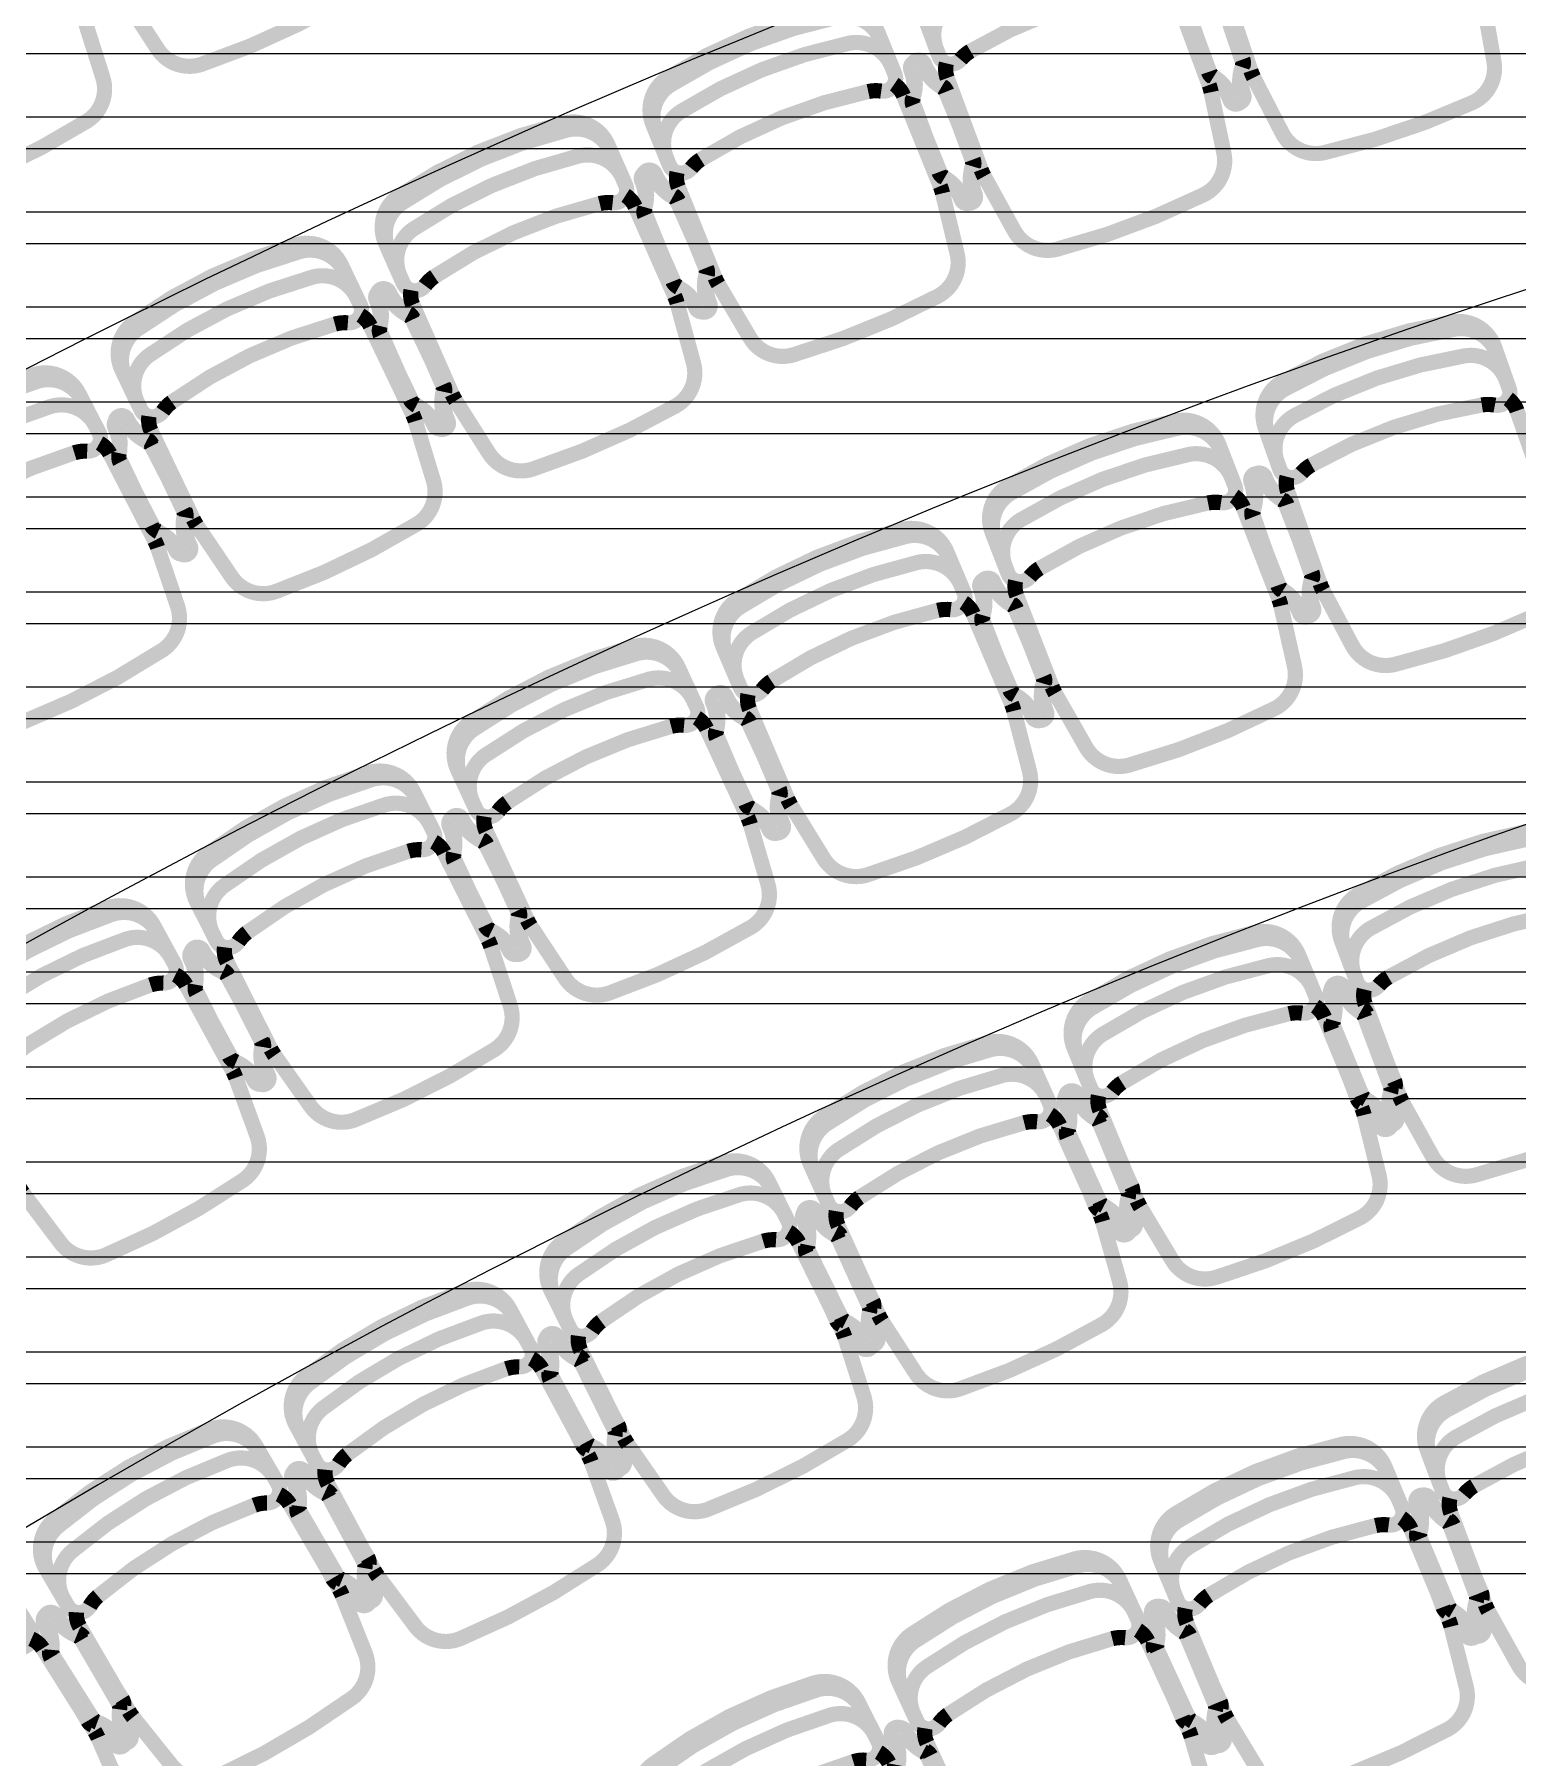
# Model space of a CAD drawing. Header units: metres. Extents: x -331 to 2982, y 362 to 2539.
# Drawn here: x 837.977 to 840.905, y 982.94 to 986.341 of the extents above; entities that cross this region are included whole.
import ezdxf

# ---------------------------------------------------------------- set-up
doc = ezdxf.new("R2010")
doc.units = ezdxf.units.M
doc.layers.add('Pis', color=251, linetype='Continuous')
doc.layers.add('Renato', color=7, linetype='Continuous')

msp = doc.modelspace()

# ---------------------------------------------------------------- hatches: boundary and pattern name
at = {"layer": 'Renato'}
h = msp.add_hatch(dxfattribs=at)
h.set_pattern_fill('ANSI32', color=256, scale=0.5, angle=135)
h.set_pattern_definition([(180, (839.86678, 988.55278), (-1e-17, -0.1875), []), (180, (839.80428, 988.61528), (-1e-17, -0.1875), [])])
h.paths.add_polyline_path([(840.7153, 988.5528), (836.5653, 988.5528), (836.5653, 983.2157), (840.7153, 983.2157)])
h = msp.add_hatch(dxfattribs=at)
h.set_pattern_fill('ANSI32', color=256, scale=0.5, angle=135)
h.set_pattern_definition([(180, (846.11678, 988.55278), (-1e-17, -0.1875), []), (180, (846.05428, 988.61528), (-1e-17, -0.1875), [])])
h.paths.add_polyline_path([(846.1168, 988.5528), (840.7153, 988.5528), (840.7153, 983.1981), (846.1168, 983.1981)])

# ---------------------------------------------------------------- linework, layer by layer
at = {"layer": 'Pis', "const_width": 0.03}
for points in [[(838.063, 986.6321, 0.149389), (838.0668, 986.6032), (838.1466, 986.4279, 0.03724), (838.1537, 986.4149), (838.2205, 986.3121, 0.342214), (838.3073, 986.2818, 0.051556), (838.5881, 986.4096, 0.342214), (838.6222, 986.495), (838.5886, 986.6128, 0.03724), (838.5834, 986.6268), (838.5037, 986.802, 0.149389), (838.4843, 986.8239)], [(840.3165, 986.4809, 0.149389), (840.3174, 986.4517), (840.3789, 986.2692, 0.03724), (840.3846, 986.2555), (840.4406, 986.1465, 0.342214), (840.5238, 986.1075, 0.051556), (840.8162, 986.2061, 0.342214), (840.8589, 986.2874), (840.8374, 986.4081, 0.03724), (840.8337, 986.4225), (840.7722, 986.605, 0.149389), (840.7552, 986.6287)], [(837.5495, 986.3768, 0.149389), (837.5541, 986.3479), (837.6388, 986.175, 0.03724), (837.6464, 986.1622), (837.716, 986.0614, 0.342214), (837.8036, 986.0336, 0.051556), (838.0807, 986.1694, 0.342214), (838.1124, 986.2557), (838.0754, 986.3725, 0.03724), (838.0698, 986.3863), (837.9851, 986.5592, 0.149389), (837.9651, 986.5805)], [(839.7576, 986.3136, -0.36261), (839.7897, 986.4042, -0.08991), (840.1242, 986.5283, -0.36261), (840.2076, 986.4805)], [(839.7778, 986.2838, 0.149389), (839.7795, 986.2546), (839.8464, 986.0741, 0.03724), (839.8526, 986.0606), (839.9118, 985.9533, 0.342214), (839.9962, 985.9169, 0.051556), (840.2855, 986.0242, 0.342214), (840.3257, 986.1068), (840.3006, 986.2268, 0.03724), (840.2965, 986.2411), (840.2295, 986.4216, 0.149389), (840.2118, 986.4448)], [(839.2039, 986.1495, -0.36261), (839.2332, 986.2411, -0.08991), (839.5638, 986.3752, -0.36261), (839.6486, 986.33)], [(839.2249, 986.0976, -0.36261), (839.2543, 986.1891, -0.08991), (839.5849, 986.3233, -0.36261), (839.6697, 986.2781)], [(839.246, 986.0684, 0.149389), (839.2486, 986.0393), (839.321, 985.8609, 0.03724), (839.3276, 985.8476), (839.39, 985.7421, 0.342214), (839.4754, 985.7083, 0.051556), (839.7613, 985.8243, 0.342214), (839.799, 985.9081), (839.7703, 986.0272, 0.03724), (839.7657, 986.0414), (839.6933, 986.2198, 0.149389), (839.6749, 986.2425)], [(838.6763, 985.9157, -0.36261), (838.7029, 986.0081, -0.08991), (839.0293, 986.1522, -0.36261), (839.1155, 986.1095)], [(838.699, 985.8644, -0.36261), (838.7255, 985.9568, -0.08991), (839.0519, 986.1009, -0.36261), (839.1381, 986.0583)], [(838.7209, 985.8359, 0.149389), (838.7244, 985.8069), (838.8021, 985.6308, 0.03724), (838.8091, 985.6176), (838.8747, 985.5141, 0.342214), (838.9611, 985.4829, 0.051556), (839.2434, 985.6075, 0.342214), (839.2785, 985.6924), (839.2462, 985.8106, 0.03724), (839.2412, 985.8246), (839.1635, 986.0007, 0.149389), (839.1444, 986.0229)], [(838.1565, 985.6653, -0.36261), (838.1803, 985.7585, -0.08991), (838.5021, 985.9124, -0.36261), (838.5895, 985.8724)], [(838.1806, 985.6148, -0.36261), (838.2044, 985.7079, -0.08991), (838.5263, 985.8618, -0.36261), (838.6137, 985.8218)], [(838.2034, 985.587, 0.149389), (838.2078, 985.5581), (838.2908, 985.3843, 0.03724), (838.2982, 985.3714), (838.3669, 985.2699, 0.342214), (838.4542, 985.2413, 0.051556), (838.7326, 985.3744, 0.342214), (838.7651, 985.4603), (838.7293, 985.5775, 0.03724), (838.7239, 985.5914), (838.6408, 985.7651, 0.149389), (838.6211, 985.7866)], [(840.4121, 985.5507, -0.36261), (840.4458, 985.6408, -0.08991), (840.7823, 985.7593, -0.36261), (840.8649, 985.7101)], [(840.4307, 985.4979, -0.36261), (840.4644, 985.588, -0.08991), (840.8009, 985.7064, -0.36261), (840.8835, 985.6572)], [(837.6453, 985.3988, -0.36261), (837.6662, 985.4927, -0.08991), (837.9833, 985.6562, -0.36261), (838.0719, 985.6188)], [(837.671, 985.349, -0.36261), (837.6919, 985.4429, -0.08991), (838.009, 985.6064, -0.36261), (838.0976, 985.569)], [(840.4504, 985.4678, 0.149389), (840.4516, 985.4386), (840.5155, 985.257, 0.03724), (840.5215, 985.2433), (840.5789, 985.135, 0.342214), (840.6626, 985.0972, 0.051556), (840.9537, 985.1997, 0.342214), (840.9953, 985.2816), (840.9722, 985.4019, 0.03724), (840.9683, 985.4163), (840.9044, 985.5979, 0.149389), (840.8871, 985.6215)], [(839.8736, 985.3439, -0.36261), (839.9044, 985.435, -0.08991), (840.2369, 985.5641, -0.36261), (840.3211, 985.5176)], [(837.6946, 985.3219, 0.149389), (837.6998, 985.2931), (837.7881, 985.122, 0.03724), (837.7958, 985.1093), (837.8675, 985.01, 0.342214), (837.9557, 984.984, 0.051556), (838.2299, 985.1254, 0.342214), (838.2599, 985.2123), (838.2205, 985.3283, 0.03724), (838.2147, 985.342), (838.1264, 985.5131, 0.149389), (838.106, 985.5341)], [(839.8939, 985.2916, -0.36261), (839.9246, 985.3827, -0.08991), (840.2572, 985.5119, -0.36261), (840.3414, 985.4654)], [(839.9145, 985.2622, 0.149389), (839.9167, 985.233), (839.9864, 985.0535, 0.03724), (839.9928, 985.0401), (840.0536, 984.9337, 0.342214), (840.1385, 984.8986, 0.051556), (840.4261, 985.0103, 0.342214), (840.4651, 985.0935), (840.4382, 985.2131, 0.03724), (840.4338, 985.2273), (840.3641, 985.4068, 0.149389), (840.346, 985.4297)], [(839.3426, 985.1184, -0.36261), (839.3704, 985.2105, -0.08991), (839.6987, 985.3502, -0.36261), (839.7843, 985.3064)], [(839.3646, 985.0669, -0.36261), (839.3924, 985.1589, -0.08991), (839.7206, 985.2986, -0.36261), (839.8062, 985.2548)], [(839.3861, 985.0381, 0.149389), (839.3892, 985.009), (839.4646, 984.8319, 0.03724), (839.4714, 984.8186), (839.5356, 984.7142, 0.342214), (839.6216, 984.6819, 0.051556), (839.9055, 984.8027, 0.342214), (839.9418, 984.8871), (839.911, 985.0057, 0.03724), (839.9063, 985.0198), (839.8309, 985.197, 0.149389), (839.8121, 985.2194)], [(838.8191, 984.8761, -0.36261), (838.844, 984.969, -0.08991), (839.1676, 985.1191, -0.36261), (839.2546, 985.0781)], [(838.8427, 984.8253, -0.36261), (838.8676, 984.9181, -0.08991), (839.1912, 985.0683, -0.36261), (839.2781, 985.0272)], [(838.8652, 984.7972, 0.149389), (838.8692, 984.7682), (838.9502, 984.5936, 0.03724), (838.9574, 984.5806), (839.0249, 984.4783, 0.342214), (839.1119, 984.4486, 0.051556), (839.3918, 984.5785, 0.342214), (839.4254, 984.664), (839.3909, 984.7816, 0.03724), (839.3856, 984.7955), (839.3046, 984.9702, 0.149389), (839.2851, 984.992)], [(838.3041, 984.6165, -0.36261), (838.326, 984.7101, -0.08991), (838.6446, 984.8705, -0.36261), (838.7329, 984.8323)], [(838.3293, 984.5664, -0.36261), (838.3512, 984.66, -0.08991), (838.6698, 984.8204, -0.36261), (838.758, 984.7822)], [(838.3526, 984.539, 0.149389), (838.3576, 984.5102), (838.4441, 984.3383, 0.03724), (838.4518, 984.3255), (838.5225, 984.2254, 0.342214), (838.6104, 984.1986, 0.051556), (838.886, 984.3373, 0.342214), (838.9168, 984.4239), (838.8786, 984.5403, 0.03724), (838.8729, 984.554), (838.7863, 984.726, 0.149389), (838.7661, 984.7472)], [(840.5631, 984.538, -0.36261), (840.595, 984.6287, -0.08991), (840.9292, 984.7536, -0.36261), (841.0128, 984.7061)], [(840.5828, 984.4855, -0.36261), (840.6146, 984.5762, -0.08991), (840.9488, 984.7011, -0.36261), (841.0324, 984.6536)], [(837.7983, 984.3394, -0.36261), (837.8172, 984.4336, -0.08991), (838.1306, 984.6041, -0.36261), (838.22, 984.5688)], [(840.603, 984.4558, 0.149389), (840.6048, 984.4266), (840.6722, 984.2463, 0.03724), (840.6784, 984.2328), (840.7379, 984.1256, 0.342214), (840.8223, 984.0894, 0.051556), (841.1113, 984.1974, 0.342214), (841.1514, 984.2801), (841.126, 984.4, 0.03724), (841.1218, 984.4143), (841.0544, 984.5947, 0.149389), (841.0366, 984.6179)], [(837.8251, 984.2902, -0.36261), (837.844, 984.3844, -0.08991), (838.1574, 984.5549, -0.36261), (838.2467, 984.5195)], [(840.0354, 984.327, -0.36261), (840.0642, 984.4187, -0.08991), (840.394, 984.5548, -0.36261), (840.4791, 984.5101)], [(837.8493, 984.2635, 0.149389), (837.8552, 984.2349), (837.9472, 984.0658, 0.03724), (837.9552, 984.0533), (838.0291, 983.9555, 0.342214), (838.1178, 983.9315, 0.051556), (838.3888, 984.0789, 0.342214), (838.4169, 984.1665), (838.3749, 984.2816, 0.03724), (838.3688, 984.2952), (838.2768, 984.4643, 0.149389), (838.2559, 984.4848)], [(840.0568, 984.2752, -0.36261), (840.0856, 984.3669, -0.08991), (840.4153, 984.5031, -0.36261), (840.5005, 984.4584)], [(840.078, 984.2461, 0.149389), (840.0808, 984.217), (840.1543, 984.0391, 0.03724), (840.161, 984.0258), (840.224, 983.9207, 0.342214), (840.3097, 983.8874, 0.051556), (840.5948, 984.0051, 0.342214), (840.632, 984.0892), (840.6026, 984.2081, 0.03724), (840.5979, 984.2223), (840.5245, 984.4002, 0.149389), (840.5059, 984.4228)], [(839.5153, 984.0974, -0.36261), (839.5409, 984.19, -0.08991), (839.8659, 984.3373, -0.36261), (839.9525, 984.2955)], [(839.5384, 984.0464, -0.36261), (839.5641, 984.139, -0.08991), (839.889, 984.2863, -0.36261), (839.9756, 984.2445)], [(839.5606, 984.0181, 0.149389), (839.5644, 983.9891), (839.6438, 983.8137, 0.03724), (839.651, 983.8007), (839.7176, 983.6978, 0.342214), (839.8043, 983.6674, 0.051556), (840.0853, 983.7947, 0.342214), (840.1196, 983.88), (840.0862, 983.9979, 0.03724), (840.081, 984.0119), (840.0016, 984.1872, 0.149389), (839.9822, 984.2092)], [(839.0034, 983.8496, -0.36261), (839.0259, 983.9431, -0.08991), (839.3457, 984.1013, -0.36261), (839.4336, 984.0625)], [(839.0282, 983.7994, -0.36261), (839.0507, 983.8929, -0.08991), (839.3705, 984.0511, -0.36261), (839.4585, 984.0123)], [(839.0514, 983.7719, 0.149389), (839.0561, 983.743), (839.1415, 983.5705, 0.03724), (839.1491, 983.5577), (839.2191, 983.4571, 0.342214), (839.3068, 983.4297, 0.051556), (839.5834, 983.5665, 0.342214), (839.6148, 983.6528), (839.5773, 983.7695, 0.03724), (839.5717, 983.7833), (839.4864, 983.9559, 0.149389), (839.4663, 983.9772)], [(838.5004, 983.5839, -0.36261), (838.5198, 983.6781, -0.08991), (838.834, 983.8471, -0.36261), (838.9232, 983.8113)], [(838.527, 983.5346, -0.36261), (838.5463, 983.6288, -0.08991), (838.8605, 983.7977, -0.36261), (838.9497, 983.7619)], [(840.7319, 983.5337, -0.36261), (840.7636, 983.6245, -0.08991), (841.0976, 983.75, -0.36261), (841.1812, 983.7026)], [(838.5511, 983.5079, 0.149389), (838.5568, 983.4792), (838.648, 983.3096, 0.03724), (838.656, 983.2971), (838.7294, 983.1989, 0.342214), (838.818, 983.1745, 0.051556), (839.0897, 983.3206, 0.342214), (839.1181, 983.408), (839.0768, 983.5234, 0.03724), (839.0707, 983.5369), (838.9795, 983.7065, 0.149389), (838.9588, 983.7271)], [(840.7516, 983.4813, -0.36261), (840.7833, 983.572, -0.08991), (841.1173, 983.6975, -0.36261), (841.2009, 983.6501)], [(840.7719, 983.4516, 0.149389), (840.7738, 983.4224), (840.8415, 983.2422, 0.03724), (840.8477, 983.2287), (840.9074, 983.1216, 0.342214), (840.9919, 983.0856, 0.051556), (841.2807, 983.1941, 0.342214), (841.3206, 983.2769), (841.295, 983.3967, 0.03724), (841.2908, 983.411), (841.2231, 983.5913, 0.149389), (841.2052, 983.6144)], [(838.0071, 983.3007, -0.36261), (838.0232, 983.3954, -0.08991), (838.3315, 983.575, -0.36261), (838.4219, 983.5422)], [(840.2065, 983.3148, -0.36261), (840.235, 983.4067, -0.08991), (840.5642, 983.5442, -0.36261), (840.6495, 983.4998)], [(838.0353, 983.2522, -0.36261), (838.0514, 983.347, -0.08991), (838.3597, 983.5266, -0.36261), (838.4501, 983.4938)], [(840.2281, 983.2631, -0.36261), (840.2565, 983.355, -0.08991), (840.5857, 983.4925, -0.36261), (840.671, 983.4481)], [(838.0602, 983.2264, 0.149389), (838.0669, 983.1979), (838.1638, 983.0315, 0.03724), (838.1722, 983.0193), (838.2489, 982.9237, 0.342214), (838.3383, 982.9023, 0.051556), (838.6049, 983.0575, 0.342214), (838.6304, 983.1458), (838.5851, 983.2597, 0.03724), (838.5786, 983.2731), (838.4817, 983.4394, 0.149389), (838.4603, 983.4593)], [(840.2495, 983.2342, 0.149389), (840.2524, 983.2051), (840.3266, 983.0274, 0.03724), (840.3333, 983.0142), (840.3968, 982.9094, 0.342214), (840.4826, 982.8764, 0.051556), (840.7673, 982.9953, 0.342214), (840.8041, 983.0795), (840.7742, 983.1983, 0.03724), (840.7695, 983.2124), (840.6953, 983.3901, 0.149389), (840.6766, 983.4126)], [(839.6898, 983.0764, -0.36261), (839.7149, 983.1692, -0.08991), (840.0389, 983.3185, -0.36261), (840.1257, 983.2773)], [(839.7132, 983.0255, -0.36261), (839.7383, 983.1184, -0.08991), (840.0623, 983.2677, -0.36261), (840.1492, 983.2264)], [(837.5796, 982.9277, 0.149389), (837.5872, 982.8995), (837.6897, 982.7365, 0.03724), (837.6985, 982.7245), (837.7784, 982.6316, 0.342214), (837.8685, 982.6132, 0.051556), (838.1297, 982.7774, 0.342214), (838.1521, 982.8665), (838.103, 982.9788, 0.03724), (838.0961, 982.992), (837.9936, 983.155, 0.149389), (837.9715, 983.1741)], [(839.7356, 982.9974, 0.149389), (839.7395, 982.9684), (839.8201, 982.7936, 0.03724), (839.8273, 982.7805), (839.8946, 982.6781, 0.342214), (839.9815, 982.6482, 0.051556), (840.2617, 982.7774, 0.342214), (840.2955, 982.8628), (840.2613, 982.9805, 0.03724), (840.2561, 982.9944), (840.1755, 983.1693, 0.149389), (840.156, 983.1911)], [(839.1824, 982.8188, -0.36261), (839.2041, 982.9125, -0.08991), (839.5225, 983.0734, -0.36261), (839.6108, 983.0353)], [(839.2077, 982.7688, -0.36261), (839.2294, 982.8625, -0.08991), (839.5478, 983.0234, -0.36261), (839.6361, 982.9853)], [(839.231, 982.7415, 0.149389), (839.236, 982.7127), (839.3229, 982.5409, 0.03724), (839.3306, 982.5281), (839.4014, 982.4282, 0.342214), (839.4894, 982.4015, 0.051556), (839.7647, 982.5406, 0.342214), (839.7954, 982.6273), (839.757, 982.7436, 0.03724), (839.7513, 982.7574), (839.6644, 982.9292, 0.149389), (839.6442, 982.9503)]]:
    msp.add_lwpolyline(points, format="xyb", dxfattribs=at)
for points in [[(840.1599, 986.432, 0.08991), (839.8254, 986.3079, 0.086278), (839.8059, 986.2912, -0.57735), (839.7632, 986.2985), (839.7329, 986.3802, -0.36261), (839.765, 986.4708, -0.08991), (840.0995, 986.5949, -0.36261), (840.1829, 986.5471), (840.2132, 986.4654, -0.57735), (840.1856, 986.4321, 0.086278)], [(840.3055, 986.2573, -0.164851), (840.2974, 986.2672), (840.2473, 986.4024, -0.164851), (840.2469, 986.4152, 0.162089), (840.2456, 986.4715, -1), (840.2691, 986.4802, 0.162089), (840.3048, 986.4367, -0.164851), (840.3129, 986.4267), (840.3631, 986.2916, -0.164851), (840.3634, 986.2788, 0.162089), (840.3647, 986.2224, -1), (840.3413, 986.2137, 0.162089)], [(840.3616, 986.289), (840.3156, 986.4255, 0.164851), (840.3078, 986.4357, -0.162089), (840.2734, 986.4804, 1), (840.2497, 986.4724, -0.162089), (840.2493, 986.416, 0.164851), (840.2493, 986.4032), (840.2953, 986.2666, 0.164851), (840.3031, 986.2564, -0.162089), (840.3375, 986.2118, 1), (840.3612, 986.2198, -0.162089), (840.3616, 986.2761, 0.164851)], [(839.6235, 986.2281, 0.08991), (839.2929, 986.094, 0.086278), (839.2739, 986.0767, -0.57735), (839.231, 986.0827), (839.1982, 986.1634, -0.36261), (839.2276, 986.255, -0.08991), (839.5581, 986.3891, -0.36261), (839.643, 986.3439), (839.6758, 986.2631, -0.57735), (839.6492, 986.229, 0.086278)], [(839.7743, 986.0579, -0.164851), (839.7659, 986.0676), (839.7117, 986.2011, -0.164851), (839.711, 986.2139, 0.162089), (839.708, 986.2702, -1), (839.7311, 986.2796, 0.162089), (839.7682, 986.2372, -0.164851), (839.7766, 986.2274), (839.8308, 986.0939, -0.164851), (839.8315, 986.0811, 0.162089), (839.8345, 986.0248, -1), (839.8114, 986.0154, 0.162089)], [(839.8286, 986.0933), (839.7785, 986.2284, 0.164851), (839.7704, 986.2384, -0.162089), (839.7347, 986.282, 1), (839.7112, 986.2733, -0.162089), (839.7125, 986.2169, 0.164851), (839.7129, 986.2041), (839.763, 986.069, 0.164851), (839.7711, 986.059, -0.162089), (839.8069, 986.0154, 1), (839.8303, 986.0241, -0.162089), (839.829, 986.0805, 0.164851)], [(839.0934, 986.0069, 0.08991), (838.767, 985.8629, 0.086278), (838.7485, 985.845, -0.57735), (838.7055, 985.8497), (838.6703, 985.9294, -0.36261), (838.6968, 986.0218, -0.08991), (839.0232, 986.1659, -0.36261), (839.1094, 986.1233), (839.1446, 986.0435, -0.57735), (839.119, 986.0086, 0.086278)], [(839.2493, 985.8413, -0.164851), (839.2406, 985.8508), (839.1824, 985.9826, -0.164851), (839.1813, 985.9954, 0.162089), (839.1766, 986.0516, -1), (839.1994, 986.0617, 0.162089), (839.2378, 986.0204, -0.164851), (839.2464, 986.0109), (839.3046, 985.8791, -0.164851), (839.3058, 985.8663, 0.162089), (839.3105, 985.8101, -1), (839.2876, 985.8, 0.162089)], [(839.3026, 985.8796), (839.2484, 986.0131, 0.164851), (839.24, 986.0228, -0.162089), (839.2029, 986.0653, 1), (839.1798, 986.0559, -0.162089), (839.1828, 985.9996, 0.164851), (839.1835, 985.9868), (839.2377, 985.8533, 0.164851), (839.2461, 985.8435, -0.162089), (839.2832, 985.8011, 1), (839.3063, 985.8105, -0.162089), (839.3033, 985.8668, 0.164851)], [(838.5706, 985.7691, 0.08991), (838.2487, 985.6153, 0.086278), (838.2308, 985.5969, -0.57735), (838.1876, 985.6002), (838.15, 985.6789, -0.36261), (838.1738, 985.772, -0.08991), (838.4957, 985.9259, -0.36261), (838.5831, 985.8859), (838.6207, 985.8073, -0.57735), (838.5962, 985.7716, 0.086278)], [(838.7314, 985.6083, -0.164851), (838.7225, 985.6175), (838.6603, 985.7475, -0.164851), (838.6588, 985.7603, 0.162089), (838.6524, 985.8163, -1), (838.6749, 985.8271, 0.162089), (838.7145, 985.7869, -0.164851), (838.7235, 985.7777), (838.7856, 985.6477, -0.164851), (838.7871, 985.635, 0.162089), (838.7935, 985.579, -1), (838.771, 985.5682, 0.162089)], [(838.7832, 985.6489), (838.725, 985.7807, 0.164851), (838.7163, 985.7902, -0.162089), (838.678, 985.8315, 1), (838.6551, 985.8214, -0.162089), (838.6598, 985.7652, 0.164851), (838.6609, 985.7525), (838.7191, 985.6206, 0.164851), (838.7278, 985.6112, -0.162089), (838.7662, 985.5698, 1), (838.789, 985.5799, -0.162089), (838.7843, 985.6361, 0.164851)], [(840.835, 985.6095, 0.08991), (840.4985, 985.4911, 0.086278), (840.4786, 985.4747, -0.57735), (840.4361, 985.4827), (840.4072, 985.5649, -0.36261), (840.4408, 985.655, -0.08991), (840.7773, 985.7734, -0.36261), (840.8599, 985.7242), (840.8889, 985.642, -0.57735), (840.8607, 985.6092, 0.086278)], [(838.0561, 985.5151, 0.08991), (837.739, 985.3516, 0.086278), (837.7216, 985.3327, -0.57735), (837.6784, 985.3347), (837.6384, 985.4122, -0.36261), (837.6594, 985.506, -0.08991), (837.9765, 985.6695, -0.36261), (838.065, 985.6322), (838.105, 985.5547, -0.57735), (838.0816, 985.5183, 0.086278)], [(838.2217, 985.3592, -0.164851), (838.2125, 985.3681), (838.1464, 985.4962, -0.164851), (838.1445, 985.5089, 0.162089), (838.1364, 985.5647, -1), (838.1586, 985.5761, 0.162089), (838.1994, 985.5372, -0.164851), (838.2086, 985.5283), (838.2747, 985.4002, -0.164851), (838.2766, 985.3875, 0.162089), (838.2847, 985.3317, -1), (838.2625, 985.3203, 0.162089)], [(838.2713, 985.4019), (838.2092, 985.5319, 0.164851), (838.2002, 985.5411, -0.162089), (838.1607, 985.5812, 1), (838.1381, 985.5705, -0.162089), (838.1445, 985.5145, 0.164851), (838.146, 985.5017), (838.2082, 985.3717, 0.164851), (838.2171, 985.3625, -0.162089), (838.2567, 985.3223, 1), (838.2793, 985.3331, -0.162089), (838.2729, 985.3891, 0.164851)], [(840.2944, 985.4161, 0.08991), (839.9618, 985.287, 0.086278), (839.9425, 985.27, -0.57735), (839.8997, 985.2766), (839.8682, 985.3579, -0.36261), (839.8989, 985.449, -0.08991), (840.2315, 985.5781, -0.36261), (840.3156, 985.5316), (840.3472, 985.4504, -0.57735), (840.3201, 985.4166, 0.086278)], [(840.4426, 985.2436, -0.164851), (840.4344, 985.2535), (840.3822, 985.3878, -0.164851), (840.3816, 985.4006, 0.162089), (840.3795, 985.457, -1), (840.4028, 985.466, 0.162089), (840.4392, 985.423, -0.164851), (840.4475, 985.4132), (840.4996, 985.2788, -0.164851), (840.5002, 985.266, 0.162089), (840.5023, 985.2097, -1), (840.479, 985.2006, 0.162089)], [(840.4981, 985.2765), (840.4502, 985.4124, 0.164851), (840.4423, 985.4225, -0.162089), (840.4073, 985.4667, 1), (840.3837, 985.4584, -0.162089), (840.384, 985.402, 0.164851), (840.3842, 985.3892), (840.432, 985.2532, 0.164851), (840.44, 985.2431, -0.162089), (840.475, 985.199, 1), (840.4986, 985.2073, -0.162089), (840.4982, 985.2636, 0.164851)], [(839.7609, 985.2041, 0.08991), (839.4326, 985.0644, 0.086278), (839.4139, 985.0468, -0.57735), (839.3709, 985.0521), (839.3368, 985.1322, -0.36261), (839.3646, 985.2243, -0.08991), (839.6928, 985.364, -0.36261), (839.7784, 985.3202), (839.8125, 985.24, -0.57735), (839.7865, 985.2054, 0.086278)], [(839.9683, 985.0725), (839.9161, 985.2068, 0.164851), (839.9079, 985.2167, -0.162089), (839.8714, 985.2597, 1), (839.8481, 985.2506, -0.162089), (839.8503, 985.1943, 0.164851), (839.8509, 985.1815), (839.903, 985.0472, 0.164851), (839.9113, 985.0373, -0.162089), (839.9477, 984.9943, 1), (839.971, 985.0033, -0.162089), (839.9688, 985.0597, 0.164851)], [(839.9145, 985.0364, -0.164851), (839.906, 985.046), (839.8495, 985.1786, -0.164851), (839.8486, 985.1914, 0.162089), (839.8446, 985.2476, -1), (839.8676, 985.2574, 0.162089), (839.9054, 985.2156, -0.164851), (839.914, 985.206), (839.9704, 985.0734, -0.164851), (839.9714, 985.0606, 0.162089), (839.9753, 985.0044, -1), (839.9523, 984.9946, 0.162089)], [(839.2344, 984.9751, 0.08991), (838.9108, 984.825, 0.086278), (838.8926, 984.8068, -0.57735), (838.8495, 984.8106), (838.8128, 984.8897, -0.36261), (838.8377, 984.9826, -0.08991), (839.1613, 985.1327, -0.36261), (839.2483, 985.0917), (839.2849, 985.0126, -0.57735), (839.26, 984.9772, 0.086278)], [(839.3934, 984.8124, -0.164851), (839.3845, 984.8217), (839.3239, 984.9524, -0.164851), (839.3225, 984.9652, 0.162089), (839.3167, 985.0213, -1), (839.3394, 985.0318, 0.162089), (839.3785, 984.9912, -0.164851), (839.3874, 984.9819), (839.448, 984.8512, -0.164851), (839.4494, 984.8384, 0.162089), (839.4551, 984.7823, -1), (839.4325, 984.7718, 0.162089)], [(839.4459, 984.8502), (839.3895, 984.9828, 0.164851), (839.3809, 984.9924, -0.162089), (839.3431, 985.0342, 1), (839.3201, 985.0244, -0.162089), (839.3241, 984.9682, 0.164851), (839.3251, 984.9554), (839.3815, 984.8228, 0.164851), (839.39, 984.8132, -0.162089), (839.4278, 984.7714, 1), (839.4508, 984.7812, -0.162089), (839.4469, 984.8374, 0.164851)], [(838.716, 984.7287, 0.08991), (838.3973, 984.5683, 0.086278), (838.3798, 984.5495, -0.57735), (838.3365, 984.552), (838.2974, 984.6299, -0.36261), (838.3192, 984.7235, -0.08991), (838.6379, 984.8839, -0.36261), (838.7261, 984.8456), (838.7653, 984.7678, -0.57735), (838.7415, 984.7316, 0.086278)], [(838.8801, 984.5712, -0.164851), (838.8709, 984.5802), (838.8061, 984.7089, -0.164851), (838.8044, 984.7216, 0.162089), (838.7968, 984.7775, -1), (838.8191, 984.7887, 0.162089), (838.8595, 984.7494, -0.164851), (838.8687, 984.7404), (838.9335, 984.6116, -0.164851), (838.9352, 984.5989, 0.162089), (838.9428, 984.5431, -1), (838.9204, 984.5318, 0.162089)], [(838.9309, 984.6113), (838.8703, 984.742, 0.164851), (838.8614, 984.7513, -0.162089), (838.8223, 984.7919, 1), (838.7997, 984.7814, -0.162089), (838.8054, 984.7254, 0.164851), (838.8068, 984.7126), (838.8674, 984.5819, 0.164851), (838.8763, 984.5726, -0.162089), (838.9154, 984.532, 1), (838.9381, 984.5425, -0.162089), (838.9323, 984.5985, 0.164851)], [(840.9848, 984.6049, 0.08991), (840.6506, 984.48, 0.086278), (840.6311, 984.4633, -0.57735), (840.5884, 984.4704), (840.5579, 984.5521, -0.36261), (840.5898, 984.6428, -0.08991), (840.924, 984.7677, -0.36261), (841.0075, 984.7201), (841.038, 984.6385, -0.57735), (841.0105, 984.6051, 0.086278)], [(838.2064, 984.4647, 0.08991), (837.8931, 984.2942, 0.086278), (837.8761, 984.2749, -0.57735), (837.8328, 984.276), (837.7912, 984.3525, -0.36261), (837.81, 984.4468, -0.08991), (838.1234, 984.6173, -0.36261), (838.2128, 984.5819), (838.2545, 984.5054, -0.57735), (838.2319, 984.4684, 0.086278)], [(840.4545, 984.4081, 0.08991), (840.1248, 984.2719, 0.086278), (840.1059, 984.2546, -0.57735), (840.0629, 984.2603), (840.0297, 984.3408, -0.36261), (840.0585, 984.4325, -0.08991), (840.3882, 984.5687, -0.36261), (840.4733, 984.524), (840.5066, 984.4435, -0.57735), (840.4802, 984.4091, 0.086278)], [(838.3755, 984.3125, -0.164851), (838.366, 984.3212), (838.2972, 984.4478, -0.164851), (838.295, 984.4605, 0.162089), (838.2856, 984.516, -1), (838.3076, 984.528, 0.162089), (838.3492, 984.49, -0.164851), (838.3586, 984.4813), (838.4275, 984.3547, -0.164851), (838.4297, 984.342, 0.162089), (838.439, 984.2864, -1), (838.4171, 984.2745, 0.162089)], [(838.4243, 984.3554), (838.3595, 984.4841, 0.164851), (838.3504, 984.4931, -0.162089), (838.31, 984.5325, 1), (838.2877, 984.5212, -0.162089), (838.2952, 984.4654, 0.164851), (838.297, 984.4526), (838.3618, 984.3239, 0.164851), (838.3709, 984.3149, -0.162089), (838.4113, 984.2756, 1), (838.4336, 984.2868, -0.162089), (838.4261, 984.3427, 0.164851)], [(840.6543, 984.2655), (840.6039, 984.4004, 0.164851), (840.5958, 984.4104, -0.162089), (840.5599, 984.4539, 1), (840.5365, 984.4451, -0.162089), (840.5379, 984.3888, 0.164851), (840.5383, 984.3759), (840.5888, 984.2409, 0.164851), (840.5969, 984.231, -0.162089), (840.6327, 984.1875, 1), (840.6562, 984.1963, -0.162089), (840.6547, 984.2526, 0.164851)], [(840.6064, 984.2388, -0.164851), (840.5979, 984.2485), (840.5429, 984.3817, -0.164851), (840.5421, 984.3945, 0.162089), (840.5388, 984.4507, -1), (840.5619, 984.4603, 0.162089), (840.5992, 984.4181, -0.164851), (840.6076, 984.4084), (840.6626, 984.2752, -0.164851), (840.6635, 984.2624, 0.162089), (840.6668, 984.2061, -1), (840.6437, 984.1966, 0.162089)], [(839.9314, 984.1927, 0.08991), (839.6065, 984.0454, 0.086278), (839.5881, 984.0274, -0.57735), (839.5451, 984.0317), (839.5091, 984.1111, -0.36261), (839.5347, 984.2037, -0.08991), (839.8597, 984.351, -0.36261), (839.9463, 984.3092), (839.9822, 984.2298, -0.57735), (839.957, 984.1946, 0.086278)], [(840.1358, 984.0576), (840.0808, 984.1908, 0.164851), (840.0723, 984.2005, -0.162089), (840.035, 984.2427, 1), (840.0119, 984.2332, -0.162089), (840.0153, 984.1769, 0.164851), (840.0161, 984.1641), (840.0711, 984.0309, 0.164851), (840.0795, 984.0213, -0.162089), (840.1169, 983.979, 1), (840.14, 983.9886, -0.162089), (840.1366, 984.0448, 0.164851)], [(840.0889, 984.0287, -0.164851), (840.0801, 984.038), (840.0207, 984.1693, -0.164851), (840.0194, 984.1821, 0.162089), (840.0141, 984.2382, -1), (840.0369, 984.2485, 0.162089), (840.0756, 984.2076, -0.164851), (840.0844, 984.1982), (840.1439, 984.0669, -0.164851), (840.1452, 984.0542, 0.162089), (840.1504, 983.998, -1), (840.1277, 983.9877, 0.162089)], [(839.4161, 983.959, 0.08991), (839.0963, 983.8008, 0.086278), (839.0786, 983.7822, -0.57735), (839.0354, 983.7849), (838.9967, 983.8631, -0.36261), (839.0193, 983.9565, -0.08991), (839.339, 984.1147, -0.36261), (839.427, 984.0759), (839.4656, 983.9978, -0.57735), (839.4416, 983.9618, 0.086278)], [(839.6247, 983.8316), (839.5652, 983.9629, 0.164851), (839.5565, 983.9723, -0.162089), (839.5177, 984.0132, 1), (839.495, 984.0029, -0.162089), (839.5002, 983.9468, 0.164851), (839.5015, 983.934), (839.561, 983.8027, 0.164851), (839.5698, 983.7934, -0.162089), (839.6085, 983.7524, 1), (839.6313, 983.7627, -0.162089), (839.626, 983.8189, 0.164851)], [(839.579, 983.8004, -0.164851), (839.57, 983.8095), (839.5061, 983.9386, -0.164851), (839.5044, 983.9513, 0.162089), (839.4972, 984.0073, -1), (839.5196, 984.0183, 0.162089), (839.5597, 983.9787, -0.164851), (839.5688, 983.9697), (839.6327, 983.8405, -0.164851), (839.6344, 983.8278, 0.162089), (839.6416, 983.7719, -1), (839.6192, 983.7608, 0.162089)], [(838.9092, 983.7073, 0.08991), (838.595, 983.5383, 0.086278), (838.5779, 983.5191, -0.57735), (838.5346, 983.5204), (838.4933, 983.5971, -0.36261), (838.5127, 983.6913, -0.08991), (838.8269, 983.8603, -0.36261), (838.9161, 983.8245), (838.9574, 983.7477, -0.57735), (838.9346, 983.7109, 0.086278)], [(839.1218, 983.5877), (839.0579, 983.7169, 0.164851), (839.0488, 983.726, -0.162089), (839.0087, 983.7656, 1), (838.9863, 983.7545, -0.162089), (838.9935, 983.6986, 0.164851), (838.9952, 983.6859), (839.0591, 983.5567, 0.164851), (839.0682, 983.5476, -0.162089), (839.1083, 983.508, 1), (839.1307, 983.5191, -0.162089), (839.1235, 983.575, 0.164851)], [(839.0774, 983.5543, -0.164851), (839.068, 983.563), (838.9998, 983.6899, -0.164851), (838.9977, 983.7026, 0.162089), (838.9886, 983.7582, -1), (839.0106, 983.7701, 0.162089), (839.0521, 983.7318, -0.164851), (839.0614, 983.7231), (839.1297, 983.5962, -0.164851), (839.1318, 983.5835, 0.162089), (839.1409, 983.5279, -1), (839.1189, 983.516, 0.162089)], [(841.1534, 983.6014, 0.08991), (840.8195, 983.4759, 0.086278), (840.8, 983.4591, -0.57735), (840.7573, 983.4662), (840.7266, 983.5478, -0.36261), (840.7584, 983.6385, -0.08991), (841.0923, 983.764, -0.36261), (841.176, 983.7166), (841.2066, 983.635, -0.57735), (841.1791, 983.6016, 0.086278)], [(838.4114, 983.4378, 0.08991), (838.1031, 983.2583, 0.086278), (838.0867, 983.2385, -0.57735), (838.0434, 983.2383), (837.9995, 983.3136, -0.36261), (838.0156, 983.4084, -0.08991), (838.3239, 983.5879, -0.36261), (838.4143, 983.5552), (838.4582, 983.4799, -0.57735), (838.4367, 983.4423, 0.086278)], [(840.6253, 983.3977, 0.08991), (840.2961, 983.2602, 0.086278), (840.2773, 983.2427, -0.57735), (840.2343, 983.2483), (840.2008, 983.3287, -0.36261), (840.2292, 983.4205, -0.08991), (840.5584, 983.558, -0.36261), (840.6437, 983.5137), (840.6773, 983.4333, -0.57735), (840.651, 983.3988, 0.086278)], [(838.6277, 983.3262), (838.5594, 983.4531, 0.164851), (838.55, 983.4619, -0.162089), (838.5086, 983.5001, 1), (838.4866, 983.4883, -0.162089), (838.4956, 983.4326, 0.164851), (838.4978, 983.42), (838.566, 983.2931, 0.164851), (838.5754, 983.2843, -0.162089), (838.6168, 983.2461, 1), (838.6389, 983.2579, -0.162089), (838.6298, 983.3135, 0.164851)], [(838.5847, 983.2906, -0.164851), (838.5751, 983.299), (838.5025, 983.4236, -0.164851), (838.5, 983.4361, 0.162089), (838.4891, 983.4914, -1), (838.5107, 983.504, 0.162089), (838.5534, 983.4672, -0.164851), (838.563, 983.4588), (838.6356, 983.3342, -0.164851), (838.6381, 983.3217, 0.162089), (838.649, 983.2664, -1), (838.6274, 983.2538, 0.162089)], [(840.8236, 983.2613), (840.7729, 983.3962, 0.164851), (840.7648, 983.4061, -0.162089), (840.7288, 983.4496, 1), (840.7054, 983.4408, -0.162089), (840.707, 983.3844, 0.164851), (840.7074, 983.3716), (840.7581, 983.2367, 0.164851), (840.7662, 983.2268, -0.162089), (840.8022, 983.1833, 1), (840.8256, 983.1921, -0.162089), (840.824, 983.2485, 0.164851)], [(840.7779, 983.229, -0.164851), (840.7694, 983.2386), (840.7138, 983.3716, -0.164851), (840.713, 983.3844, 0.162089), (840.7094, 983.4407, -1), (840.7325, 983.4503, 0.162089), (840.7699, 983.4082, -0.164851), (840.7784, 983.3986), (840.834, 983.2656, -0.164851), (840.8349, 983.2528, 0.162089), (840.8384, 983.1965, -1), (840.8154, 983.1869, 0.162089)], [(840.1053, 983.1744, 0.08991), (839.7813, 983.0251, 0.086278), (839.7631, 983.0069, -0.57735), (839.72, 983.0109), (839.6835, 983.0901, -0.36261), (839.7086, 983.1829, -0.08991), (840.0326, 983.3322, -0.36261), (840.1194, 983.2909), (840.1559, 983.2118, -0.57735), (840.1309, 983.1764, 0.086278)], [(837.9233, 983.1509, 0.08991), (837.6213, 982.961, 0.086278), (837.6056, 982.9407, -0.57735), (837.5623, 982.9391), (837.5159, 983.0129, -0.36261), (837.5288, 983.1081, -0.08991), (837.8309, 983.298, -0.36261), (837.9223, 983.2683), (837.9687, 983.1946, -0.57735), (837.9485, 983.1563, 0.086278)], [(838.1016, 983.0097, -0.164851), (838.0916, 983.0178), (838.0149, 983.1398, -0.164851), (838.0119, 983.1523, 0.162089), (837.9991, 983.2072, -1), (838.0203, 983.2205, 0.162089), (838.0642, 983.1852, -0.164851), (838.0742, 983.1771), (838.1509, 983.0551, -0.164851), (838.1539, 983.0426, 0.162089), (838.1667, 982.9877, -1), (838.1455, 982.9744, 0.162089)], [(840.308, 983.0459), (840.2525, 983.1789, 0.164851), (840.244, 983.1885, -0.162089), (840.2065, 983.2306, 1), (840.1834, 983.221, -0.162089), (840.187, 983.1647, 0.164851), (840.1879, 983.1519), (840.2434, 983.019, 0.164851), (840.2519, 983.0093, -0.162089), (840.2894, 982.9672, 1), (840.3125, 982.9769, -0.162089), (840.3089, 983.0331, 0.164851)], [(840.2638, 983.0113, -0.164851), (840.255, 983.0206), (840.1947, 983.1515, -0.164851), (840.1934, 983.1643, 0.162089), (840.1877, 983.2204, -1), (840.2105, 983.2308, 0.162089), (840.2494, 983.1901, -0.164851), (840.2583, 983.1808), (840.3186, 983.0499, -0.164851), (840.3199, 983.0371, 0.162089), (840.3255, 982.9811, -1), (840.3028, 982.9706, 0.162089)], [(838.143, 983.0474), (838.0705, 983.1719, 0.164851), (838.0608, 983.1804, -0.162089), (838.0181, 983.2172, 1), (837.9965, 983.2046, -0.162089), (838.0074, 983.1493, 0.164851), (838.01, 983.1367), (838.0825, 983.0122, 0.164851), (838.0922, 983.0037, -0.162089), (838.1349, 982.9669, 1), (838.1565, 982.9795, -0.162089), (838.1455, 983.0348, 0.164851)], [(839.5941, 982.9317, 0.08991), (839.2757, 982.7708, 0.086278), (839.2582, 982.752, -0.57735), (839.2149, 982.7544), (839.1756, 982.8322, -0.36261), (839.1973, 982.9259, -0.08991), (839.5157, 983.0868, -0.36261), (839.604, 983.0487), (839.6433, 982.9709, -0.57735), (839.6196, 982.9347, 0.086278)], [(839.8009, 982.8114), (839.7406, 982.9423, 0.164851), (839.7318, 982.9516, -0.162089), (839.6928, 982.9923, 1), (839.6701, 982.9818, -0.162089), (839.6757, 982.9257, 0.164851), (839.677, 982.913), (839.7373, 982.7821, 0.164851), (839.7462, 982.7728, -0.162089), (839.7851, 982.7321, 1), (839.8079, 982.7425, -0.162089), (839.8022, 982.7986, 0.164851)], [(839.7584, 982.7745, -0.164851), (839.7493, 982.7835), (839.6843, 982.9121, -0.164851), (839.6825, 982.9248, 0.162089), (839.6748, 982.9807, -1), (839.6971, 982.9919, 0.162089), (839.7376, 982.9527, -0.164851), (839.7467, 982.9437), (839.8117, 982.8151, -0.164851), (839.8136, 982.8023, 0.162089), (839.8212, 982.7465, -1), (839.7989, 982.7352, 0.162089)]]:
    msp.add_lwpolyline(points, format="xyb", close=True, dxfattribs=at)
at = {"layer": 'Pis'}
for radius, start, end in [(19.2681, 89.84702, 125.7567), (18.2681, 90.04824, 125.73473), (17.2681, 90.05103, 125.71013), (16.2681, 89.52586, 125.68249)]:
    msp.add_arc((846.3083, 969.4307), radius, start, end, dxfattribs=at)
at = {"layer": 'Renato'}
msp.add_arc((846.541, 968.8074), 20.8513, 53.49254, 126.50745, dxfattribs=at)

doc.saveas('drawing.dxf')
